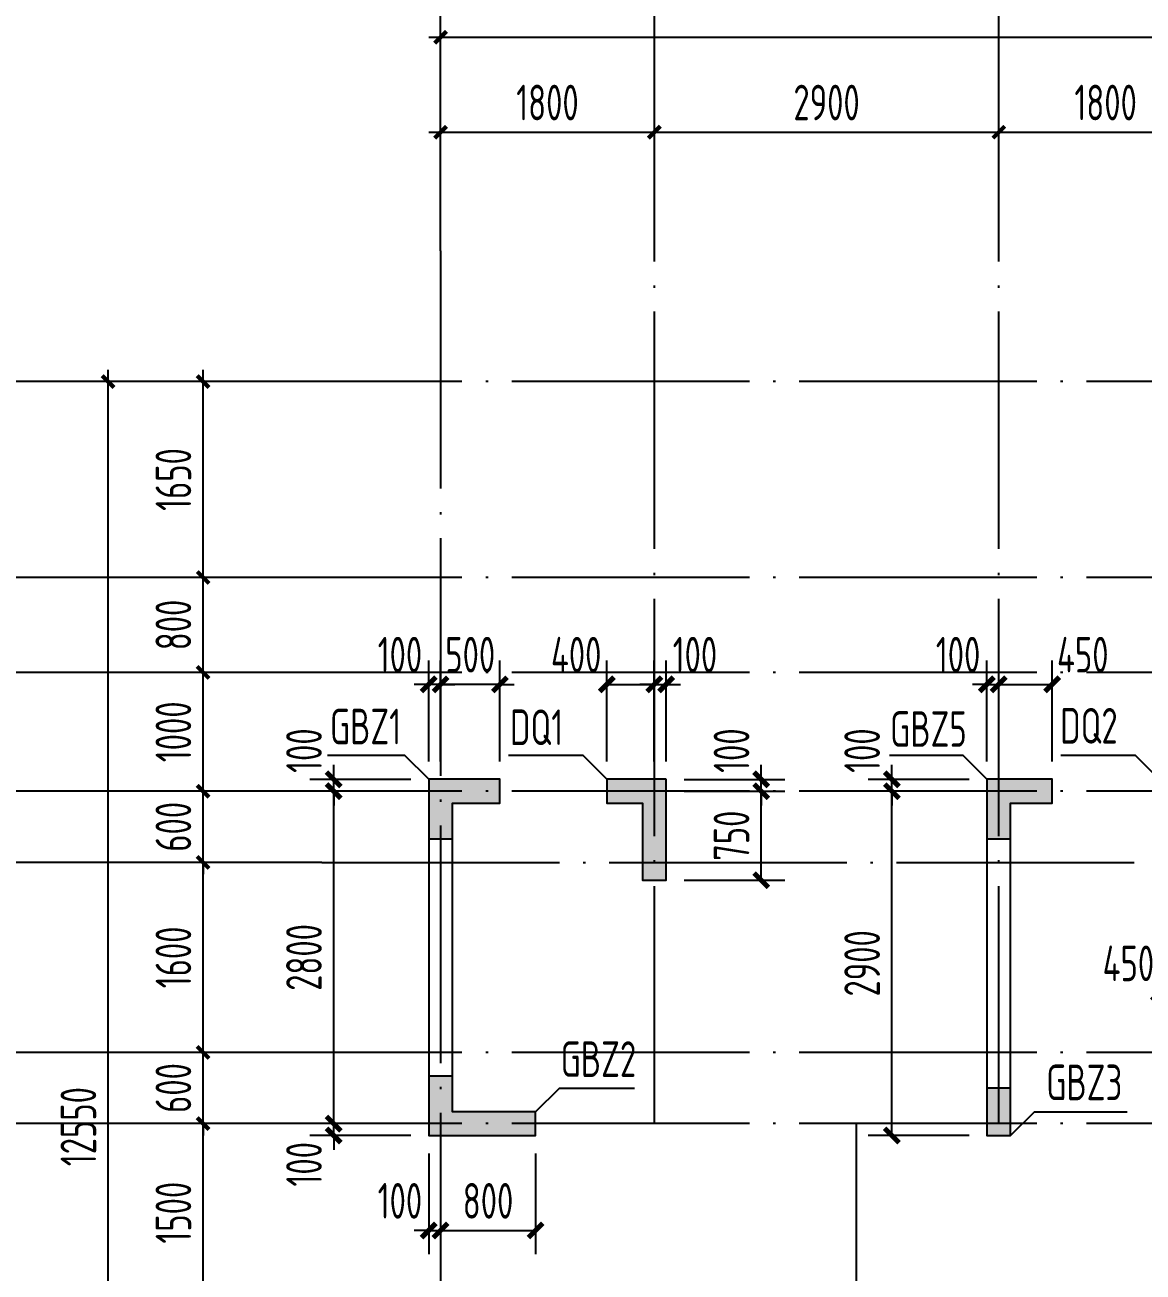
# Model space of a CAD drawing. Extents: x -1712635 to -854203, y -534641 to -21985.
# Drawn here: x -1364496 to -1355081, y -289000 to -278496 of the extents above; entities that cross this region are included whole.
import ezdxf
from ezdxf.enums import TextEntityAlignment as Align

# ---------------------------------------------------------------- set-up
doc = ezdxf.new("R2010")
doc.units = 0
doc.header["$LTSCALE"] = 1000
doc.linetypes.add('DOTE', pattern=[2.42, 2, -0.2, 0.02, -0.2])
doc.layers.get('0').update_dxf_attribs({"linetype": 'CONTINUOUS'})
doc.layers.get('Defpoints').update_dxf_attribs({"linetype": 'CONTINUOUS'})
for name, color, linetype in [('A-AXIS', 1, 'CONTINUOUS'), ('A-DOTE', 10, 'DOTE'), ('S-Q墙实线', 6, 'CONTINUOUS'), ('S-Q墙标注', 3, 'CONTINUOUS'), ('S-X详图填充', 252, 'CONTINUOUS'), ('S-X详图实线', 4, 'CONTINUOUS'), ('S-Y一般标注', 3, 'CONTINUOUS'), ('S-Z柱编号', 6, 'CONTINUOUS')]:
    doc.layers.add(name, color=color, linetype=linetype)
doc.styles.add('TSSD_DIMENSION', font='Tssdeng.shx', dxfattribs={"width": 0.7, "bigfont": 'tssdchn.shx'})
doc.styles.add('TSSD_REIN', font='tssdeng.shx', dxfattribs={"width": 0.7, "height": 300, "bigfont": 'tssdchn.shx'})
doc.styles.add('结构文字', font='zstxt.shx', dxfattribs={"width": 0.7, "bigfont": 'zshz.shx'})
doc.dimstyles.new('STRUCK', dxfattribs={"dimtxt": 400, "dimasz": 121, "dimexe": 200, "dimexo": 150, "dimgap": 115, "dimtad": 1, "dimdec": 0, "dimdsep": 46, "dimtxsty": '结构文字', "dimblk": 'ARCHTICK', "dimcen": 400, "dimclrd": 3, "dimclre": 3, "dimclrt": 7, "dimadec": 0, "dimazin": 0, "dimtfac": 1, "dimtdec": 0, "dimtix": 1, "dimtmove": 2, "dimatfit": 3, "dimldrblk": '_DIMX', "dimfxl": 0, "dimtolj": 1, "dimtzin": 0, "dimarcsym": 0})
doc.dimstyles.new('TSSD_100_100', dxfattribs={"dimtxt": 300, "dimasz": 100, "dimexe": 100, "dimexo": 250, "dimgap": 100, "dimtad": 1, "dimdec": 0, "dimzin": 0, "dimdsep": 46, "dimtxsty": 'TSSD_DIMENSION', "dimblk": 'ARCHTICK', "dimcen": 0, "dimdle": 100, "dimclrt": 7, "dimadec": 0, "dimazin": 0, "dimtfac": 1, "dimtdec": 0, "dimtix": 1, "dimtmove": 2, "dimatfit": 3, "dimldrblk": 'ARCHTICK', "dimfxl": 0, "dimtolj": 1, "dimtzin": 0, "dimarcsym": 0})

# ---------------------------------------------------------------- blocks, each defined once
blk = doc.blocks.new('_ArchTick')
at = {"color": 0, "const_width": 0.35}
blk.add_lwpolyline([(-0.5, -0.5), (0.5, 0.5)], dxfattribs=at)
blk = doc.blocks.new('*D117')
at = {"layer": 'Defpoints', "color": 0}
for p in [(6400, 19250), (4600, 18250), (6400, 18250)]:
    blk.add_point(p, dxfattribs=at)
at = {"layer": 'S-Y一般标注', "color": 0, "lineweight": -2}
for p, q in [((4600, 18500), (4600, 19350)), ((6400, 18500), (6400, 19350)), ((4500, 19250), (6500, 19250))]:
    blk.add_line(p, q, dxfattribs=at)
at = {"layer": 'S-Y一般标注', "color": 0, "lineweight": -2, "xscale": 100, "yscale": 100, "zscale": 100, "rotation": 180}
blk.add_blockref('_ArchTick', (4600, 19250), dxfattribs=at)
at = {"layer": 'S-Y一般标注', "color": 0, "lineweight": -2, "xscale": 100, "yscale": 100, "zscale": 100}
blk.add_blockref('_ArchTick', (6400, 19250), dxfattribs=at)
at = {"layer": 'S-Y一般标注', "color": 7, "insert": (5500, 19500), "char_height": 300, "attachment_point": 5, "style": 'TSSD_DIMENSION'}
blk.add_mtext('\\A1;1800', dxfattribs=at)
blk = doc.blocks.new('*D118')
at = {"layer": 'Defpoints', "color": 0}
for p in [(9300, 19250), (6400, 18250), (9300, 18250)]:
    blk.add_point(p, dxfattribs=at)
at = {"layer": 'S-Y一般标注', "color": 0, "lineweight": -2}
for p, q in [((6400, 18500), (6400, 19350)), ((9300, 18500), (9300, 19350)), ((6300, 19250), (9400, 19250))]:
    blk.add_line(p, q, dxfattribs=at)
at = {"layer": 'S-Y一般标注', "color": 0, "lineweight": -2, "xscale": 100, "yscale": 100, "zscale": 100, "rotation": 180}
blk.add_blockref('_ArchTick', (6400, 19250), dxfattribs=at)
at = {"layer": 'S-Y一般标注', "color": 0, "lineweight": -2, "xscale": 100, "yscale": 100, "zscale": 100}
blk.add_blockref('_ArchTick', (9300, 19250), dxfattribs=at)
at = {"layer": 'S-Y一般标注', "color": 7, "insert": (7850, 19500), "char_height": 300, "attachment_point": 5, "style": 'TSSD_DIMENSION'}
blk.add_mtext('\\A1;2900', dxfattribs=at)
blk = doc.blocks.new('*D119')
at = {"layer": 'Defpoints', "color": 0}
for p in [(11100, 19250), (9300, 18250), (11100, 18250)]:
    blk.add_point(p, dxfattribs=at)
at = {"layer": 'S-Y一般标注', "color": 0, "lineweight": -2}
for p, q in [((9300, 18500), (9300, 19350)), ((11100, 18500), (11100, 19350)), ((9200, 19250), (11200, 19250))]:
    blk.add_line(p, q, dxfattribs=at)
at = {"layer": 'S-Y一般标注', "color": 0, "lineweight": -2, "xscale": 100, "yscale": 100, "zscale": 100, "rotation": 180}
blk.add_blockref('_ArchTick', (9300, 19250), dxfattribs=at)
at = {"layer": 'S-Y一般标注', "color": 0, "lineweight": -2, "xscale": 100, "yscale": 100, "zscale": 100}
blk.add_blockref('_ArchTick', (11100, 19250), dxfattribs=at)
at = {"layer": 'S-Y一般标注', "color": 7, "insert": (10200, 19500), "char_height": 300, "attachment_point": 5, "style": 'TSSD_DIMENSION'}
blk.add_mtext('\\A1;1800', dxfattribs=at)
blk = doc.blocks.new('*D139')
at = {"layer": 'Defpoints', "color": 0}
for p in [(54600, 20050), (4600, 18250), (54600, 18250)]:
    blk.add_point(p, dxfattribs=at)
at = {"layer": 'S-Y一般标注', "color": 0, "lineweight": -2}
for p, q in [((4600, 18500), (4600, 20150)), ((54600, 18500), (54600, 20150)), ((4500, 20050), (54700, 20050))]:
    blk.add_line(p, q, dxfattribs=at)
at = {"layer": 'S-Y一般标注', "color": 0, "lineweight": -2, "xscale": 100, "yscale": 100, "zscale": 100, "rotation": 180}
blk.add_blockref('_ArchTick', (4600, 20050), dxfattribs=at)
at = {"layer": 'S-Y一般标注', "color": 0, "lineweight": -2, "xscale": 100, "yscale": 100, "zscale": 100}
blk.add_blockref('_ArchTick', (54600, 20050), dxfattribs=at)
at = {"layer": 'S-Y一般标注', "color": 7, "insert": (29600, 20300), "char_height": 300, "attachment_point": 5, "style": 'TSSD_DIMENSION'}
blk.add_mtext('\\A1;50000', dxfattribs=at)
blk = doc.blocks.new('*D141')
at = {"layer": 'Defpoints', "color": 0}
for p in [(2600, 10900), (3600, 10900), (3600, 9400)]:
    blk.add_point(p, dxfattribs=at)
at = {"layer": 'S-Y一般标注', "color": 0, "lineweight": -2}
for p, q in [((2600, 9300), (2600, 11000)), ((3350, 10900), (2500, 10900)), ((3350, 9400), (2500, 9400))]:
    blk.add_line(p, q, dxfattribs=at)
at = {"layer": 'S-Y一般标注', "color": 0, "lineweight": -2, "xscale": 100, "yscale": 100, "zscale": 100}
for p, rotation in [((2600, 10900), 90), ((2600, 9400), 270)]:
    blk.add_blockref('_ArchTick', p, dxfattribs=dict(at, rotation=rotation))
at = {"layer": 'S-Y一般标注', "color": 7, "insert": (2350, 10150), "char_height": 300, "attachment_point": 5, "rotation": 90, "style": 'TSSD_DIMENSION'}
blk.add_mtext('\\A1;1500', dxfattribs=at)
blk = doc.blocks.new('*D142')
at = {"layer": 'Defpoints', "color": 0}
for p in [(2600, 11500), (3600, 11500), (3600, 10900)]:
    blk.add_point(p, dxfattribs=at)
at = {"layer": 'S-Y一般标注', "color": 0, "lineweight": -2}
for p, q in [((2600, 11500), (2600, 11600)), ((3350, 11500), (2500, 11500)), ((2600, 10900), (2600, 11500)), ((3350, 10900), (2500, 10900)), ((2600, 10900), (2600, 10800))]:
    blk.add_line(p, q, dxfattribs=at)
at = {"layer": 'S-Y一般标注', "color": 0, "lineweight": -2, "xscale": 100, "yscale": 100, "zscale": 100}
for p, rotation in [((2600, 11500), 270), ((2600, 10900), 90)]:
    blk.add_blockref('_ArchTick', p, dxfattribs=dict(at, rotation=rotation))
at = {"layer": 'S-Y一般标注', "color": 7, "insert": (2350, 11200), "char_height": 300, "attachment_point": 5, "rotation": 90, "style": 'TSSD_DIMENSION'}
blk.add_mtext('\\A1;600', dxfattribs=at)
blk = doc.blocks.new('*D143')
at = {"layer": 'Defpoints', "color": 0}
for p in [(2600, 13100), (3600, 13100), (3600, 11500)]:
    blk.add_point(p, dxfattribs=at)
at = {"layer": 'S-Y一般标注', "color": 0, "lineweight": -2}
for p, q in [((2600, 11400), (2600, 13200)), ((3350, 13100), (2500, 13100)), ((3350, 11500), (2500, 11500))]:
    blk.add_line(p, q, dxfattribs=at)
at = {"layer": 'S-Y一般标注', "color": 0, "lineweight": -2, "xscale": 100, "yscale": 100, "zscale": 100}
for p, rotation in [((2600, 13100), 90), ((2600, 11500), 270)]:
    blk.add_blockref('_ArchTick', p, dxfattribs=dict(at, rotation=rotation))
at = {"layer": 'S-Y一般标注', "color": 7, "insert": (2350, 12300), "char_height": 300, "attachment_point": 5, "rotation": 90, "style": 'TSSD_DIMENSION'}
blk.add_mtext('\\A1;1600', dxfattribs=at)
blk = doc.blocks.new('*D144')
at = {"layer": 'Defpoints', "color": 0}
for p in [(2600, 13700), (3600, 13700), (3600, 13100)]:
    blk.add_point(p, dxfattribs=at)
at = {"layer": 'S-Y一般标注', "color": 0, "lineweight": -2}
for p, q in [((2600, 13700), (2600, 13800)), ((3350, 13700), (2500, 13700)), ((2600, 13100), (2600, 13700)), ((3350, 13100), (2500, 13100)), ((2600, 13100), (2600, 13000))]:
    blk.add_line(p, q, dxfattribs=at)
at = {"layer": 'S-Y一般标注', "color": 0, "lineweight": -2, "xscale": 100, "yscale": 100, "zscale": 100}
for p, rotation in [((2600, 13700), 270), ((2600, 13100), 90)]:
    blk.add_blockref('_ArchTick', p, dxfattribs=dict(at, rotation=rotation))
at = {"layer": 'S-Y一般标注', "color": 7, "insert": (2350, 13400), "char_height": 300, "attachment_point": 5, "rotation": 90, "style": 'TSSD_DIMENSION'}
blk.add_mtext('\\A1;600', dxfattribs=at)
blk = doc.blocks.new('*D145')
at = {"layer": 'Defpoints', "color": 0}
for p in [(2600, 14700), (3600, 14700), (3600, 13700)]:
    blk.add_point(p, dxfattribs=at)
at = {"layer": 'S-Y一般标注', "color": 0, "lineweight": -2}
for p, q in [((2600, 13600), (2600, 14800)), ((3350, 14700), (2500, 14700)), ((3350, 13700), (2500, 13700))]:
    blk.add_line(p, q, dxfattribs=at)
at = {"layer": 'S-Y一般标注', "color": 0, "lineweight": -2, "xscale": 100, "yscale": 100, "zscale": 100}
for p, rotation in [((2600, 14700), 90), ((2600, 13700), 270)]:
    blk.add_blockref('_ArchTick', p, dxfattribs=dict(at, rotation=rotation))
at = {"layer": 'S-Y一般标注', "color": 7, "insert": (2350, 14200), "char_height": 300, "attachment_point": 5, "rotation": 90, "style": 'TSSD_DIMENSION'}
blk.add_mtext('\\A1;1000', dxfattribs=at)
blk = doc.blocks.new('*D146')
at = {"layer": 'Defpoints', "color": 0}
for p in [(1800, 17150), (3600, 17150), (3600, 4600)]:
    blk.add_point(p, dxfattribs=at)
at = {"layer": 'S-Y一般标注', "color": 0, "lineweight": -2}
for p, q in [((1800, 4500), (1800, 17250)), ((3350, 17150), (1700, 17150)), ((3350, 4600), (1700, 4600))]:
    blk.add_line(p, q, dxfattribs=at)
at = {"layer": 'S-Y一般标注', "color": 0, "lineweight": -2, "xscale": 100, "yscale": 100, "zscale": 100}
for p, rotation in [((1800, 17150), 90), ((1800, 4600), 270)]:
    blk.add_blockref('_ArchTick', p, dxfattribs=dict(at, rotation=rotation))
at = {"layer": 'S-Y一般标注', "color": 7, "insert": (1550, 10875), "char_height": 300, "attachment_point": 5, "rotation": 90, "style": 'TSSD_DIMENSION'}
blk.add_mtext('\\A1;12550', dxfattribs=at)
blk = doc.blocks.new('*D147')
at = {"layer": 'Defpoints', "color": 0}
for p in [(2600, 15500), (3600, 15500), (3600, 14700)]:
    blk.add_point(p, dxfattribs=at)
at = {"layer": 'S-Y一般标注', "color": 0, "lineweight": -2}
for p, q in [((2600, 14600), (2600, 15600)), ((3350, 15500), (2500, 15500)), ((3350, 14700), (2500, 14700))]:
    blk.add_line(p, q, dxfattribs=at)
at = {"layer": 'S-Y一般标注', "color": 0, "lineweight": -2, "xscale": 100, "yscale": 100, "zscale": 100}
for p, rotation in [((2600, 15500), 90), ((2600, 14700), 270)]:
    blk.add_blockref('_ArchTick', p, dxfattribs=dict(at, rotation=rotation))
at = {"layer": 'S-Y一般标注', "color": 7, "insert": (2350, 15100), "char_height": 300, "attachment_point": 5, "rotation": 90, "style": 'TSSD_DIMENSION'}
blk.add_mtext('\\A1;800', dxfattribs=at)
blk = doc.blocks.new('*D178')
at = {"layer": 'Defpoints', "color": 0}
for p in [(2600, 17150), (3600, 17150), (3600, 15500)]:
    blk.add_point(p, dxfattribs=at)
at = {"layer": 'S-Y一般标注', "color": 0, "lineweight": -2}
for p, q in [((2600, 15400), (2600, 17250)), ((3350, 17150), (2500, 17150)), ((3350, 15500), (2500, 15500))]:
    blk.add_line(p, q, dxfattribs=at)
at = {"layer": 'S-Y一般标注', "color": 0, "lineweight": -2, "xscale": 100, "yscale": 100, "zscale": 100}
for p, rotation in [((2600, 17150), 90), ((2600, 15500), 270)]:
    blk.add_blockref('_ArchTick', p, dxfattribs=dict(at, rotation=rotation))
at = {"layer": 'S-Y一般标注', "color": 7, "insert": (2350, 16325), "char_height": 300, "attachment_point": 5, "rotation": 90, "style": 'TSSD_DIMENSION'}
blk.add_mtext('\\A1;1650', dxfattribs=at)
blk = doc.blocks.new('*D2113')
at = {"layer": 'Defpoints', "color": 0}
for p in [(-1361896, -287750), (-1361096, -287750), (-1361096, -287850)]:
    blk.add_point(p, dxfattribs=at)
at = {"layer": 'S-Q墙标注', "color": 3, "lineweight": -2}
for p, q in [((-1361896, -287750), (-1361896, -287629)), ((-1361246, -287750), (-1362096, -287750)), ((-1361896, -287850), (-1361896, -287750)), ((-1361246, -287850), (-1362096, -287850)), ((-1361896, -287850), (-1361896, -287971))]:
    blk.add_line(p, q, dxfattribs=at)
at = {"layer": 'S-Q墙标注', "color": 3, "lineweight": -2, "xscale": 121, "yscale": 121, "zscale": 121}
for p, rotation in [((-1361896, -287750), 270), ((-1361896, -287850), 90)]:
    blk.add_blockref('_ArchTick', p, dxfattribs=dict(at, rotation=rotation))
at = {"layer": 'S-Q墙标注', "color": 7, "insert": (-1362146, -288092), "char_height": 300, "attachment_point": 5, "rotation": 90, "style": 'TSSD_REIN'}
blk.add_mtext('\\A1;100', dxfattribs=at)
blk = doc.blocks.new('_DIMX')
blk.add_line((-150, 0), (150, 0))
at = {"const_width": 50}
blk.add_lwpolyline([(-70, -70), (70, 70)], dxfattribs=at)
blk = doc.blocks.new('*D2114')
at = {"layer": 'Defpoints', "color": 0}
for p in [(-1361896, -284950), (-1361096, -284950), (-1361096, -287750)]:
    blk.add_point(p, dxfattribs=at)
at = {"layer": 'S-Q墙标注', "color": 3, "lineweight": -2}
for p, q in [((-1361246, -284950), (-1362096, -284950)), ((-1361896, -287750), (-1361896, -284950)), ((-1361246, -287750), (-1362096, -287750))]:
    blk.add_line(p, q, dxfattribs=at)
at = {"layer": 'S-Q墙标注', "color": 3, "lineweight": -2, "xscale": 121, "yscale": 121, "zscale": 121}
for p, rotation in [((-1361896, -284950), 90), ((-1361896, -287750), 270)]:
    blk.add_blockref('_ArchTick', p, dxfattribs=dict(at, rotation=rotation))
at = {"layer": 'S-Q墙标注', "color": 7, "insert": (-1362146, -286350), "char_height": 300, "attachment_point": 5, "rotation": 90, "style": 'TSSD_REIN'}
blk.add_mtext('\\A1;2800', dxfattribs=at)
blk = doc.blocks.new('*D2115')
at = {"layer": 'Defpoints', "color": 0}
for p in [(-1361896, -284850), (-1361096, -284850), (-1361096, -284950)]:
    blk.add_point(p, dxfattribs=at)
at = {"layer": 'S-Q墙标注', "color": 3, "lineweight": -2}
for p, q in [((-1361896, -284850), (-1361896, -284729)), ((-1361246, -284850), (-1362096, -284850)), ((-1361896, -284950), (-1361896, -284850)), ((-1361246, -284950), (-1362096, -284950)), ((-1361896, -284950), (-1361896, -285071))]:
    blk.add_line(p, q, dxfattribs=at)
at = {"layer": 'S-Q墙标注', "color": 3, "lineweight": -2, "xscale": 121, "yscale": 121, "zscale": 121}
for p, rotation in [((-1361896, -284850), 270), ((-1361896, -284950), 90)]:
    blk.add_blockref('_ArchTick', p, dxfattribs=dict(at, rotation=rotation))
at = {"layer": 'S-Q墙标注', "color": 7, "insert": (-1362146, -284608), "char_height": 300, "attachment_point": 5, "rotation": 90, "style": 'TSSD_REIN'}
blk.add_mtext('\\A1;100', dxfattribs=at)
blk = doc.blocks.new('*D2116')
at = {"layer": 'Defpoints', "color": 0}
for p in [(-1361096, -287850), (-1360996, -287850), (-1360996, -288650)]:
    blk.add_point(p, dxfattribs=at)
at = {"layer": 'S-Q墙标注', "color": 3, "lineweight": -2}
for p, q in [((-1361096, -288000), (-1361096, -288850)), ((-1360996, -288000), (-1360996, -288850)), ((-1361096, -288650), (-1361217, -288650)), ((-1361096, -288650), (-1360996, -288650)), ((-1360996, -288650), (-1360875, -288650))]:
    blk.add_line(p, q, dxfattribs=at)
at = {"layer": 'S-Q墙标注', "color": 3, "lineweight": -2, "xscale": 121, "yscale": 121, "zscale": 121}
blk.add_blockref('_ArchTick', (-1361096, -288650), dxfattribs=at)
at = {"layer": 'S-Q墙标注', "color": 3, "lineweight": -2, "xscale": 121, "yscale": 121, "zscale": 121, "rotation": 180}
blk.add_blockref('_ArchTick', (-1360996, -288650), dxfattribs=at)
at = {"layer": 'S-Q墙标注', "color": 7, "insert": (-1361338, -288400), "char_height": 300, "attachment_point": 5, "style": 'TSSD_REIN'}
blk.add_mtext('\\A1;100', dxfattribs=at)
blk = doc.blocks.new('*D2117')
at = {"layer": 'Defpoints', "color": 0}
for p in [(-1360996, -287850), (-1360196, -287850), (-1360196, -288650)]:
    blk.add_point(p, dxfattribs=at)
at = {"layer": 'S-Q墙标注', "color": 3, "lineweight": -2}
for p, q in [((-1360996, -288000), (-1360996, -288850)), ((-1360196, -288000), (-1360196, -288850)), ((-1360996, -288650), (-1360196, -288650))]:
    blk.add_line(p, q, dxfattribs=at)
at = {"layer": 'S-Q墙标注', "color": 3, "lineweight": -2, "xscale": 121, "yscale": 121, "zscale": 121, "rotation": 180}
blk.add_blockref('_ArchTick', (-1360996, -288650), dxfattribs=at)
at = {"layer": 'S-Q墙标注', "color": 3, "lineweight": -2, "xscale": 121, "yscale": 121, "zscale": 121}
blk.add_blockref('_ArchTick', (-1360196, -288650), dxfattribs=at)
at = {"layer": 'S-Q墙标注', "color": 7, "insert": (-1360596, -288400), "char_height": 300, "attachment_point": 5, "style": 'TSSD_REIN'}
blk.add_mtext('\\A1;800', dxfattribs=at)
blk = doc.blocks.new('*D2120')
at = {"layer": 'Defpoints', "color": 0}
for p in [(-1360996, -284050), (-1360996, -284850), (-1360496, -284850)]:
    blk.add_point(p, dxfattribs=at)
at = {"layer": 'S-Q墙标注', "color": 3, "lineweight": -2}
for p, q in [((-1360996, -284700), (-1360996, -283850)), ((-1360496, -284700), (-1360496, -283850)), ((-1360996, -284050), (-1361117, -284050)), ((-1360496, -284050), (-1360996, -284050)), ((-1360496, -284050), (-1360375, -284050))]:
    blk.add_line(p, q, dxfattribs=at)
at = {"layer": 'S-Q墙标注', "color": 3, "lineweight": -2, "xscale": 121, "yscale": 121, "zscale": 121}
blk.add_blockref('_ArchTick', (-1360996, -284050), dxfattribs=at)
at = {"layer": 'S-Q墙标注', "color": 3, "lineweight": -2, "xscale": 121, "yscale": 121, "zscale": 121, "rotation": 180}
blk.add_blockref('_ArchTick', (-1360496, -284050), dxfattribs=at)
at = {"layer": 'S-Q墙标注', "color": 7, "insert": (-1360746, -283800), "char_height": 300, "attachment_point": 5, "style": 'TSSD_REIN'}
blk.add_mtext('\\A1;500', dxfattribs=at)
blk = doc.blocks.new('*D2121')
at = {"layer": 'Defpoints', "color": 0}
for p in [(-1361096, -284050), (-1361096, -284850), (-1360996, -284850)]:
    blk.add_point(p, dxfattribs=at)
at = {"layer": 'S-Q墙标注', "color": 3, "lineweight": -2}
for p, q in [((-1361096, -284700), (-1361096, -283850)), ((-1360996, -284700), (-1360996, -283850)), ((-1361096, -284050), (-1361217, -284050)), ((-1360996, -284050), (-1361096, -284050)), ((-1360996, -284050), (-1360875, -284050))]:
    blk.add_line(p, q, dxfattribs=at)
at = {"layer": 'S-Q墙标注', "color": 3, "lineweight": -2, "xscale": 121, "yscale": 121, "zscale": 121}
blk.add_blockref('_ArchTick', (-1361096, -284050), dxfattribs=at)
at = {"layer": 'S-Q墙标注', "color": 3, "lineweight": -2, "xscale": 121, "yscale": 121, "zscale": 121, "rotation": 180}
blk.add_blockref('_ArchTick', (-1360996, -284050), dxfattribs=at)
at = {"layer": 'S-Q墙标注', "color": 7, "insert": (-1361338, -283800), "char_height": 300, "attachment_point": 5, "style": 'TSSD_REIN'}
blk.add_mtext('\\A1;100', dxfattribs=at)
blk = doc.blocks.new('*D2130')
at = {"layer": 'Defpoints', "color": 0}
for p in [(-1359096, -284950), (-1358296, -284950), (-1359096, -285700)]:
    blk.add_point(p, dxfattribs=at)
at = {"layer": 'S-Q墙标注', "color": 3, "lineweight": -2}
for p, q in [((-1358946, -284950), (-1358096, -284950)), ((-1358296, -285700), (-1358296, -284950)), ((-1358946, -285700), (-1358096, -285700))]:
    blk.add_line(p, q, dxfattribs=at)
at = {"layer": 'S-Q墙标注', "color": 3, "lineweight": -2, "xscale": 121, "yscale": 121, "zscale": 121}
for p, rotation in [((-1358296, -284950), 90), ((-1358296, -285700), 270)]:
    blk.add_blockref('_ArchTick', p, dxfattribs=dict(at, rotation=rotation))
at = {"layer": 'S-Q墙标注', "color": 7, "insert": (-1358546, -285325), "char_height": 300, "attachment_point": 5, "rotation": 90, "style": 'TSSD_REIN'}
blk.add_mtext('\\A1;750', dxfattribs=at)
blk = doc.blocks.new('*D2131')
at = {"layer": 'Defpoints', "color": 0}
for p in [(-1359096, -284850), (-1358296, -284850), (-1359096, -284950)]:
    blk.add_point(p, dxfattribs=at)
at = {"layer": 'S-Q墙标注', "color": 3, "lineweight": -2}
for p, q in [((-1358296, -284850), (-1358296, -284729)), ((-1358946, -284850), (-1358096, -284850)), ((-1358296, -284950), (-1358296, -284850)), ((-1358946, -284950), (-1358096, -284950)), ((-1358296, -284950), (-1358296, -285071))]:
    blk.add_line(p, q, dxfattribs=at)
at = {"layer": 'S-Q墙标注', "color": 3, "lineweight": -2, "xscale": 121, "yscale": 121, "zscale": 121}
for p, rotation in [((-1358296, -284850), 270), ((-1358296, -284950), 90)]:
    blk.add_blockref('_ArchTick', p, dxfattribs=dict(at, rotation=rotation))
at = {"layer": 'S-Q墙标注', "color": 7, "insert": (-1358546, -284608), "char_height": 300, "attachment_point": 5, "rotation": 90, "style": 'TSSD_REIN'}
blk.add_mtext('\\A1;100', dxfattribs=at)
blk = doc.blocks.new('*D2132')
at = {"layer": 'Defpoints', "color": 0}
for p in [(-1359196, -284050), (-1359596, -284850), (-1359196, -284850)]:
    blk.add_point(p, dxfattribs=at)
at = {"layer": 'S-Q墙标注', "color": 3, "lineweight": -2}
for p, q in [((-1359596, -284700), (-1359596, -283850)), ((-1359196, -284700), (-1359196, -283850)), ((-1359596, -284050), (-1359196, -284050))]:
    blk.add_line(p, q, dxfattribs=at)
at = {"layer": 'S-Q墙标注', "color": 3, "lineweight": -2, "xscale": 121, "yscale": 121, "zscale": 121, "rotation": 180}
blk.add_blockref('_ArchTick', (-1359596, -284050), dxfattribs=at)
at = {"layer": 'S-Q墙标注', "color": 3, "lineweight": -2, "xscale": 121, "yscale": 121, "zscale": 121}
blk.add_blockref('_ArchTick', (-1359196, -284050), dxfattribs=at)
at = {"layer": 'S-Q墙标注', "color": 7, "insert": (-1359854, -283800), "char_height": 300, "attachment_point": 5, "style": 'TSSD_REIN'}
blk.add_mtext('\\A1;400', dxfattribs=at)
blk = doc.blocks.new('*D2133')
at = {"layer": 'Defpoints', "color": 0}
for p in [(-1359096, -284050), (-1359196, -284850), (-1359096, -284850)]:
    blk.add_point(p, dxfattribs=at)
at = {"layer": 'S-Q墙标注', "color": 3, "lineweight": -2}
for p, q in [((-1359196, -284700), (-1359196, -283850)), ((-1359096, -284700), (-1359096, -283850)), ((-1359196, -284050), (-1359317, -284050)), ((-1359196, -284050), (-1359096, -284050)), ((-1359096, -284050), (-1358975, -284050))]:
    blk.add_line(p, q, dxfattribs=at)
at = {"layer": 'S-Q墙标注', "color": 3, "lineweight": -2, "xscale": 121, "yscale": 121, "zscale": 121}
blk.add_blockref('_ArchTick', (-1359196, -284050), dxfattribs=at)
at = {"layer": 'S-Q墙标注', "color": 3, "lineweight": -2, "xscale": 121, "yscale": 121, "zscale": 121, "rotation": 180}
blk.add_blockref('_ArchTick', (-1359096, -284050), dxfattribs=at)
at = {"layer": 'S-Q墙标注', "color": 7, "insert": (-1358854, -283800), "char_height": 300, "attachment_point": 5, "style": 'TSSD_REIN'}
blk.add_mtext('\\A1;100', dxfattribs=at)
blk = doc.blocks.new('*D2134')
at = {"layer": 'Defpoints', "color": 0}
for p in [(-1357196, -284950), (-1356396, -284950), (-1356396, -287850)]:
    blk.add_point(p, dxfattribs=at)
at = {"layer": 'S-Q墙标注', "color": 3, "lineweight": -2}
for p, q in [((-1356546, -284950), (-1357396, -284950)), ((-1357196, -287850), (-1357196, -284950)), ((-1356546, -287850), (-1357396, -287850))]:
    blk.add_line(p, q, dxfattribs=at)
at = {"layer": 'S-Q墙标注', "color": 3, "lineweight": -2, "xscale": 121, "yscale": 121, "zscale": 121}
for p, rotation in [((-1357196, -284950), 90), ((-1357196, -287850), 270)]:
    blk.add_blockref('_ArchTick', p, dxfattribs=dict(at, rotation=rotation))
at = {"layer": 'S-Q墙标注', "color": 7, "insert": (-1357446, -286400), "char_height": 300, "attachment_point": 5, "rotation": 90, "style": 'TSSD_REIN'}
blk.add_mtext('\\A1;2900', dxfattribs=at)
blk = doc.blocks.new('*D2135')
at = {"layer": 'Defpoints', "color": 0}
for p in [(-1357196, -284850), (-1356396, -284850), (-1356396, -284950)]:
    blk.add_point(p, dxfattribs=at)
at = {"layer": 'S-Q墙标注', "color": 3, "lineweight": -2}
for p, q in [((-1357196, -284850), (-1357196, -284729)), ((-1356546, -284850), (-1357396, -284850)), ((-1357196, -284950), (-1357196, -284850)), ((-1356546, -284950), (-1357396, -284950)), ((-1357196, -284950), (-1357196, -285071))]:
    blk.add_line(p, q, dxfattribs=at)
at = {"layer": 'S-Q墙标注', "color": 3, "lineweight": -2, "xscale": 121, "yscale": 121, "zscale": 121}
for p, rotation in [((-1357196, -284850), 270), ((-1357196, -284950), 90)]:
    blk.add_blockref('_ArchTick', p, dxfattribs=dict(at, rotation=rotation))
at = {"layer": 'S-Q墙标注', "color": 7, "insert": (-1357446, -284608), "char_height": 300, "attachment_point": 5, "rotation": 90, "style": 'TSSD_REIN'}
blk.add_mtext('\\A1;100', dxfattribs=at)
blk = doc.blocks.new('*D2136')
at = {"layer": 'Defpoints', "color": 0}
for p in [(-1356296, -284050), (-1356396, -284850), (-1356296, -284850)]:
    blk.add_point(p, dxfattribs=at)
at = {"layer": 'S-Q墙标注', "color": 3, "lineweight": -2}
for p, q in [((-1356396, -284700), (-1356396, -283850)), ((-1356296, -284700), (-1356296, -283850)), ((-1356396, -284050), (-1356517, -284050)), ((-1356396, -284050), (-1356296, -284050)), ((-1356296, -284050), (-1356175, -284050))]:
    blk.add_line(p, q, dxfattribs=at)
at = {"layer": 'S-Q墙标注', "color": 3, "lineweight": -2, "xscale": 121, "yscale": 121, "zscale": 121}
blk.add_blockref('_ArchTick', (-1356396, -284050), dxfattribs=at)
at = {"layer": 'S-Q墙标注', "color": 3, "lineweight": -2, "xscale": 121, "yscale": 121, "zscale": 121, "rotation": 180}
blk.add_blockref('_ArchTick', (-1356296, -284050), dxfattribs=at)
at = {"layer": 'S-Q墙标注', "color": 7, "insert": (-1356638, -283800), "char_height": 300, "attachment_point": 5, "style": 'TSSD_REIN'}
blk.add_mtext('\\A1;100', dxfattribs=at)
blk = doc.blocks.new('*D2137')
at = {"layer": 'Defpoints', "color": 0}
for p in [(-1355846, -284050), (-1356296, -284850), (-1355846, -284850)]:
    blk.add_point(p, dxfattribs=at)
at = {"layer": 'S-Q墙标注', "color": 3, "lineweight": -2}
for p, q in [((-1356296, -284700), (-1356296, -283850)), ((-1355846, -284700), (-1355846, -283850)), ((-1356296, -284050), (-1355846, -284050))]:
    blk.add_line(p, q, dxfattribs=at)
at = {"layer": 'S-Q墙标注', "color": 3, "lineweight": -2, "xscale": 121, "yscale": 121, "zscale": 121, "rotation": 180}
blk.add_blockref('_ArchTick', (-1356296, -284050), dxfattribs=at)
at = {"layer": 'S-Q墙标注', "color": 3, "lineweight": -2, "xscale": 121, "yscale": 121, "zscale": 121}
blk.add_blockref('_ArchTick', (-1355846, -284050), dxfattribs=at)
at = {"layer": 'S-Q墙标注', "color": 7, "insert": (-1355588, -283800), "char_height": 300, "attachment_point": 5, "style": 'TSSD_REIN'}
blk.add_mtext('\\A1;450', dxfattribs=at)
blk = doc.blocks.new('*D2140')
at = {"layer": 'Defpoints', "color": 0}
for p in [(-1354946, -285850), (-1354496, -285850), (-1354496, -286650)]:
    blk.add_point(p, dxfattribs=at)
at = {"layer": 'S-Q墙标注', "color": 3, "lineweight": -2}
for p, q in [((-1354946, -286000), (-1354946, -286850)), ((-1354496, -286000), (-1354496, -286850)), ((-1354946, -286650), (-1354496, -286650))]:
    blk.add_line(p, q, dxfattribs=at)
at = {"layer": 'S-Q墙标注', "color": 3, "lineweight": -2, "xscale": 121, "yscale": 121, "zscale": 121, "rotation": 180}
blk.add_blockref('_ArchTick', (-1354946, -286650), dxfattribs=at)
at = {"layer": 'S-Q墙标注', "color": 3, "lineweight": -2, "xscale": 121, "yscale": 121, "zscale": 121}
blk.add_blockref('_ArchTick', (-1354496, -286650), dxfattribs=at)
at = {"layer": 'S-Q墙标注', "color": 7, "insert": (-1355204, -286400), "char_height": 300, "attachment_point": 5, "style": 'TSSD_REIN'}
blk.add_mtext('\\A1;450', dxfattribs=at)
blk = doc.blocks.new('20210726.16395156')
at = {"layer": 'A-AXIS'}
for p, q in [((4600, 18249.9), (4600, 21049.9)), ((6400, 18249.9), (6400, 21049.9)), ((9300, 18249.9), (9300, 21049.9)), ((3600, 17150), (800, 17150)), ((3600, 15500), (800, 15500)), ((3600, 14700), (800, 14700)), ((3600, 13700), (800, 13700)), ((3600, 13100.3), (800, 13100.3)), ((3600, 11500), (800, 11500)), ((3600, 10900), (800, 10900))]:
    blk.add_line(p, q, dxfattribs=at)
at = {"layer": 'A-DOTE'}
for p, q in [((4600, 18249.9), (4600, 3600)), ((6400, 10900), (6400, 18249.9)), ((9300, 10900), (9300, 18249.9)), ((55600, 17150), (3600, 17150)), ((55600, 15500), (3600, 15500)), ((55600, 14700), (3600, 14700)), ((55600, 13700), (3600, 13700)), ((3600, 13100.3), (55600, 13100.3)), ((55600, 11500), (3600, 11500)), ((55600, 10900), (3600, 10900)), ((8100, 10900), (8100, 3600))]:
    blk.add_line(p, q, dxfattribs=at)
at = {"layer": 'S-Y一般标注'}
for base, p1, p2, picture, middle in [((54600, 20049.9), (4600, 18249.9), (54600, 18249.9), '*D139', (29600, 20299.9)), ((6400, 19249.9), (4600, 18249.9), (6400, 18249.9), '*D117', (5500, 19499.9)), ((9300, 19249.9), (6400, 18249.9), (9300, 18249.9), '*D118', (7850, 19499.9)), ((11100, 19249.9), (9300, 18249.9), (11100, 18249.9), '*D119', (10200, 19499.9))]:
    dim = blk.add_linear_dim(base=base, p1=p1, p2=p2, dimstyle='TSSD_100_100', dxfattribs=at)
    dim.commit()
    dim.dimension.update_dxf_attribs({"geometry": picture, "text_midpoint": middle})
for base, p1, p2, picture, middle in [((1800, 17150), (3600, 4600), (3600, 17150), '*D146', (1550, 10875)), ((2600, 17150), (3600, 15500), (3600, 17150), '*D178', (2350, 16325)), ((2600, 15500), (3600, 14700), (3600, 15500), '*D147', (2350, 15100)), ((2600, 14700), (3600, 13700), (3600, 14700), '*D145', (2350, 14200)), ((2600, 13700), (3600, 13100.3), (3600, 13700), '*D144', (2350, 13400.2)), ((2600, 13100.3), (3600, 11500), (3600, 13100.3), '*D143', (2350, 12300.2)), ((2600, 11500), (3600, 10900), (3600, 11500), '*D142', (2350, 11200)), ((2600, 10900), (3600, 9400), (3600, 10900), '*D141', (2350, 10150))]:
    dim = blk.add_linear_dim(base=base, p1=p1, p2=p2, angle=90, dimstyle='TSSD_100_100', dxfattribs=at)
    dim.commit()
    dim.dimension.update_dxf_attribs({"geometry": picture, "text_midpoint": middle})

msp = doc.modelspace()

# ---------------------------------------------------------------- hatches: boundary and pattern name
at = {"layer": 'S-X详图填充'}
h = msp.add_hatch(color=256, dxfattribs=at)
h.dxf.hatch_style = 1
h.paths.add_polyline_path([(-1361095.6, -285349.82), (-1360895.6, -285349.82), (-1360895.6, -285049.82), (-1360495.6, -285049.82), (-1360495.6, -284849.82), (-1361095.6, -284849.82)])
h = msp.add_hatch(color=256, dxfattribs=at)
h.dxf.hatch_style = 1
h.paths.add_polyline_path([(-1359095.59, -284849.82), (-1359595.51, -284849.82), (-1359595.51, -285049.82), (-1359295.59, -285049.82), (-1359295.59, -285699.79), (-1359095.59, -285699.79)])
h = msp.add_hatch(color=256, dxfattribs=at)
h.dxf.hatch_style = 1
h.paths.add_polyline_path([(-1356395.59, -285349.82), (-1356195.59, -285349.82), (-1356195.59, -285049.82), (-1355845.59, -285049.82), (-1355845.59, -284849.82), (-1356395.59, -284849.82)])
h = msp.add_hatch(color=256, dxfattribs=at)
h.dxf.hatch_style = 1
h.paths.add_polyline_path([(-1360895.6, -287349.81), (-1361095.6, -287349.81), (-1361095.6, -287849.81), (-1360195.6, -287849.81), (-1360195.6, -287649.81), (-1360895.6, -287649.81)])
h = msp.add_hatch(color=256, dxfattribs=at)
h.dxf.hatch_style = 1
h.paths.add_polyline_path([(-1356195.59, -287449.81), (-1356395.59, -287449.81), (-1356395.59, -287849.81), (-1356195.59, -287849.81)])

# ---------------------------------------------------------------- linework, layer by layer
at = {"layer": 'S-Q墙实线'}
for points in [[(-1360895.6, -285049.82), (-1360495.6, -285049.82), (-1360495.6, -284849.82), (-1361095.6, -284849.82), (-1361095.6, -287849.81), (-1360195.6, -287849.81), (-1360195.6, -287649.81), (-1360895.6, -287649.81)], [(-1359095.59, -284849.82), (-1359595.51, -284849.82), (-1359595.51, -285049.82), (-1359295.59, -285049.82), (-1359295.59, -285699.79), (-1359095.59, -285699.79)], [(-1356195.59, -285049.82), (-1355845.59, -285049.82), (-1355845.59, -284849.82), (-1356395.59, -284849.82), (-1356395.59, -287849.81), (-1356195.59, -287849.81)]]:
    msp.add_lwpolyline(points, close=True, dxfattribs=at)
at = {"layer": 'S-X详图实线'}
for points in [[(-1361095.6, -285349.82), (-1360895.6, -285349.82), (-1360895.6, -285049.82), (-1360495.6, -285049.82), (-1360495.6, -284849.82), (-1361095.6, -284849.82), (-1361095.6, -285349.82)], [(-1359095.59, -284849.82), (-1359595.51, -284849.82), (-1359595.51, -285049.82), (-1359295.59, -285049.82), (-1359295.59, -285699.79), (-1359095.59, -285699.79), (-1359095.59, -284849.82)], [(-1356395.59, -285349.82), (-1356195.59, -285349.82), (-1356195.59, -285049.82), (-1355845.59, -285049.82), (-1355845.59, -284849.82), (-1356395.59, -284849.82), (-1356395.59, -285349.82)], [(-1360895.6, -287349.81), (-1361095.6, -287349.81), (-1361095.6, -287849.81), (-1360195.6, -287849.81), (-1360195.6, -287649.81), (-1360895.6, -287649.81), (-1360895.6, -287349.81)], [(-1356195.59, -287449.81), (-1356395.59, -287449.81), (-1356395.59, -287849.81), (-1356195.59, -287849.81), (-1356195.59, -287449.81)]]:
    msp.add_lwpolyline(points, close=True, dxfattribs=at)
at = {"layer": 'S-Z柱编号', "color": 7}
for points in [[(-1361095.6, -284849.82), (-1361295.6, -284649.82), (-1361947.18, -284649.82)], [(-1359595.51, -284849.82), (-1359795.51, -284649.82), (-1360422.98, -284649.82)], [(-1356395.59, -284849.82), (-1356595.59, -284649.82), (-1357215.68, -284649.82)], [(-1354945.51, -284849.82), (-1355145.51, -284649.82), (-1355773.93, -284649.82)], [(-1360195.6, -287649.81), (-1359995.6, -287449.81), (-1359362.52, -287449.81)], [(-1356195.59, -287849.81), (-1355995.59, -287649.81), (-1355215.68, -287649.81)]]:
    msp.add_lwpolyline(points, dxfattribs=at)

# ---------------------------------------------------------------- block references
at = {"layer": 'A-DOTE'}
msp.add_blockref('20210726.16395156', (-1365595.6, -298649.86), dxfattribs=at)

# ---------------------------------------------------------------- texts
at = {"layer": 'S-Z柱编号', "color": 7, "style": 'TSSD_REIN', "width": 0.7}
for s, p in [('GBZ1', (-1361927.37, -284645.34)), ('DQ1', (-1360411.22, -284651.54)), ('GBZ5', (-1357210.27, -284666.12)), ('DQ2', (-1355778.77, -284639.02)), ('GBZ2', (-1359984.71, -287446.31)), ('GBZ3', (-1355895.59, -287642.64))]:
    msp.add_text(s, height=300, dxfattribs=at).set_placement(p, align=Align.BOTTOM_LEFT)

# ---------------------------------------------------------------- dimensions: what is measured, and where the dimension line sits
at = {"layer": 'S-Q墙标注'}
for base, p1, p2, angle, picture, middle in [((-1361095.61, -284049.82), (-1360995.6, -284849.82), (-1361095.61, -284849.82), 180, '*D2121', (-1361337.54, -283799.82)), ((-1361895.6, -284849.82), (-1361095.6, -284949.82), (-1361095.6, -284849.82), 90, '*D2115', (-1362145.6, -284607.89)), ((-1358295.59, -284849.82), (-1359095.59, -284949.82), (-1359095.59, -284849.82), 90, '*D2131', (-1358545.59, -284607.89)), ((-1357195.59, -284849.82), (-1356395.59, -284949.82), (-1356395.59, -284849.82), 90, '*D2135', (-1357445.59, -284607.89)), ((-1361895.6, -287749.82), (-1361095.6, -287849.81), (-1361095.6, -287749.82), 90, '*D2113', (-1362145.6, -288091.74))]:
    dim = msp.add_linear_dim(base=base, p1=p1, p2=p2, angle=angle, dimstyle='STRUCK', override={"dimtxt": 300, "dimgap": 100, "dimtxsty": 'TSSD_REIN'}, dxfattribs=at)
    dim.commit()
    dim.dimension.update_dxf_attribs({"geometry": picture, "text_midpoint": middle, "dimtype": 160})
for base, p1, p2, angle, picture, middle in [((-1360995.6, -284049.82), (-1360495.6, -284849.82), (-1360995.6, -284849.82), 180, '*D2120', (-1360745.6, -283799.82)), ((-1361895.6, -284949.82), (-1361095.6, -287749.82), (-1361095.6, -284949.82), 90, '*D2114', (-1362145.6, -286349.82)), ((-1358295.59, -284949.82), (-1359095.59, -285699.79), (-1359095.59, -284949.82), 90, '*D2130', (-1358545.59, -285324.8)), ((-1357195.59, -284949.82), (-1356395.59, -287849.81), (-1356395.59, -284949.82), 90, '*D2134', (-1357445.59, -286399.82))]:
    dim = msp.add_linear_dim(base=base, p1=p1, p2=p2, angle=angle, dimstyle='STRUCK', override={"dimtxt": 300, "dimgap": 100, "dimtxsty": 'TSSD_REIN'}, dxfattribs=at)
    dim.commit()
    dim.dimension.update_dxf_attribs({"geometry": picture, "text_midpoint": middle})
for base, p1, p2, picture, middle in [((-1359195.6, -284049.82), (-1359595.51, -284849.82), (-1359195.6, -284849.82), '*D2132', (-1359853.58, -283799.82)), ((-1359095.59, -284049.82), (-1359195.6, -284849.82), (-1359095.59, -284849.82), '*D2133', (-1358853.67, -283799.82)), ((-1356295.6, -284049.82), (-1356395.59, -284849.82), (-1356295.6, -284849.82), '*D2136', (-1356637.52, -283799.82)), ((-1355845.59, -284049.82), (-1356295.6, -284849.82), (-1355845.59, -284849.82), '*D2137', (-1355587.52, -283799.82)), ((-1354495.6, -286649.82), (-1354945.51, -285849.82), (-1354495.6, -285849.82), '*D2140', (-1355203.59, -286399.82)), ((-1360995.6, -288649.81), (-1361095.6, -287849.81), (-1360995.6, -287849.81), '*D2116', (-1361337.53, -288399.81))]:
    dim = msp.add_linear_dim(base=base, p1=p1, p2=p2, dimstyle='STRUCK', override={"dimtxt": 300, "dimgap": 100, "dimtxsty": 'TSSD_REIN'}, dxfattribs=at)
    dim.commit()
    dim.dimension.update_dxf_attribs({"geometry": picture, "text_midpoint": middle, "dimtype": 160})
dim = msp.add_linear_dim(base=(-1360195.6, -288649.81), p1=(-1360995.6, -287849.81), p2=(-1360195.6, -287849.81), dimstyle='STRUCK', override={"dimtxt": 300, "dimgap": 100, "dimtxsty": 'TSSD_REIN'}, dxfattribs=at)
dim.commit()
dim.dimension.update_dxf_attribs({"geometry": '*D2117', "text_midpoint": (-1360595.6, -288399.81)})

doc.saveas('drawing.dxf')
